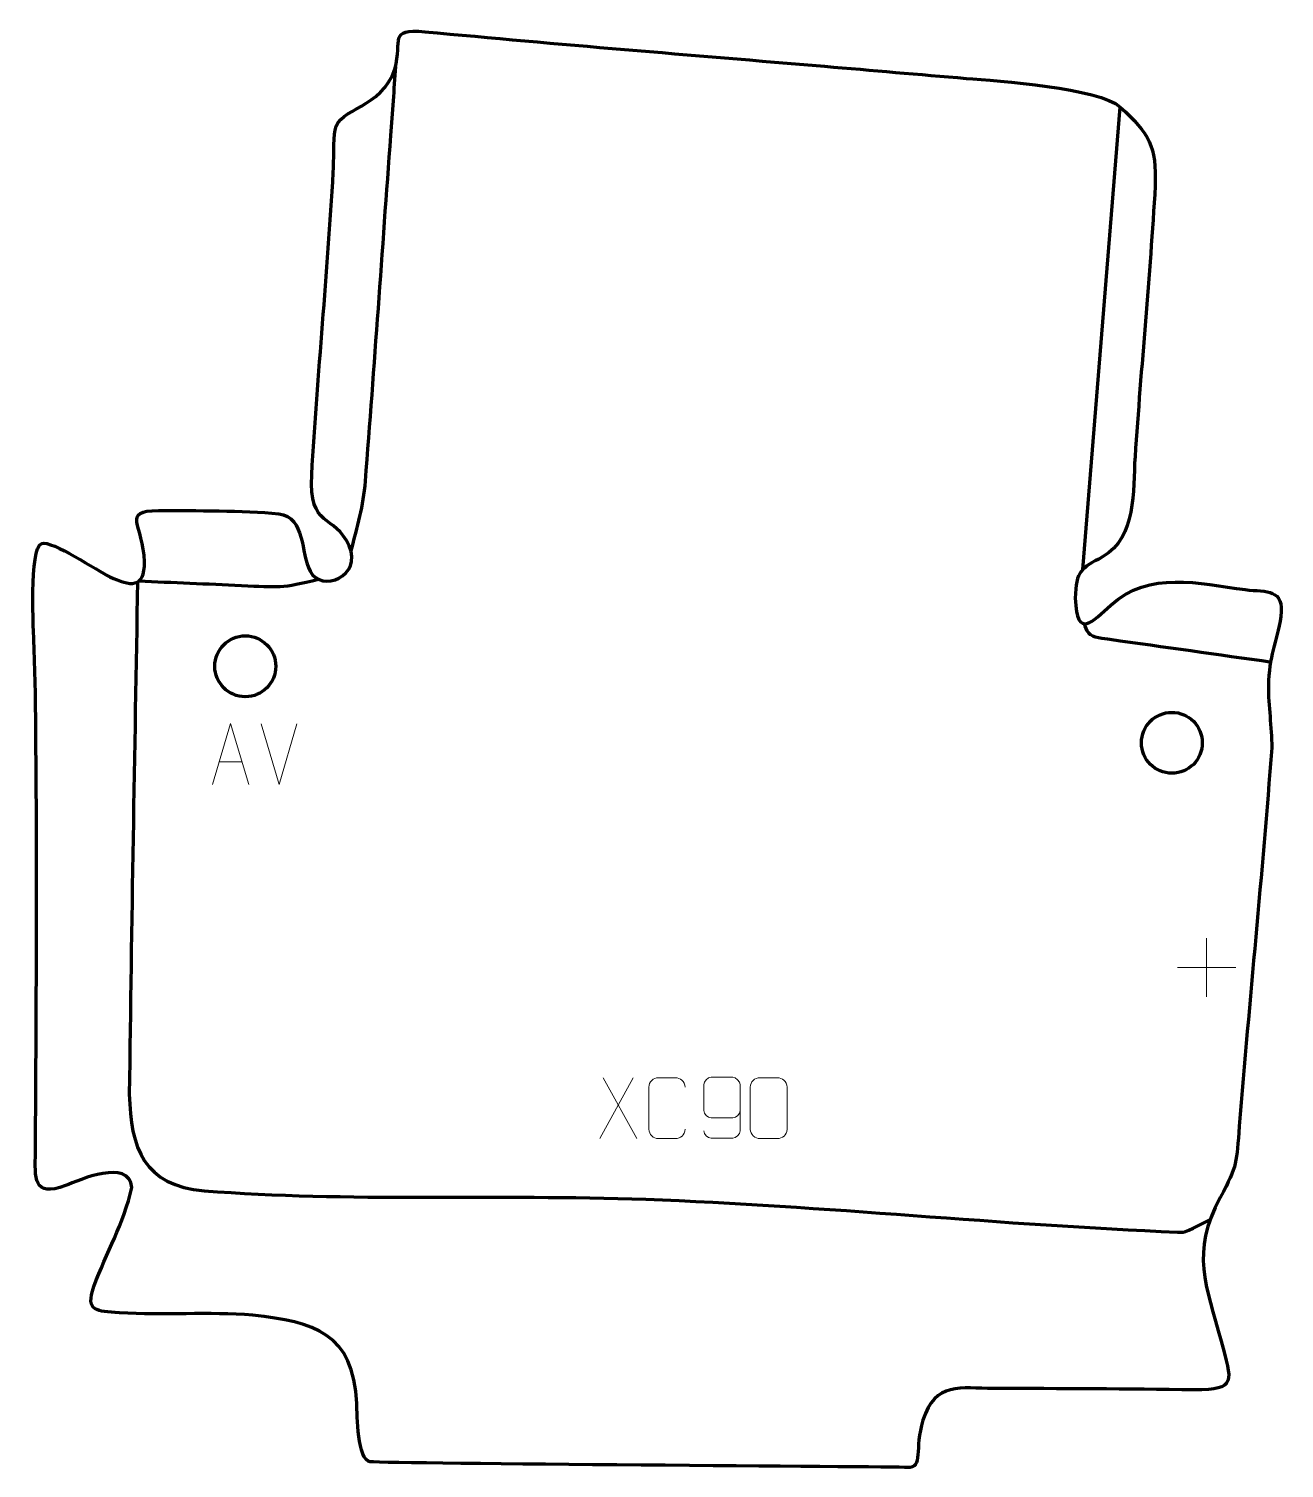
# Model space of a CAD drawing. Header units: millimetres. Extents: x -509 to 7, y 173 to 764.
import ezdxf

# ---------------------------------------------------------------- set-up
doc = ezdxf.new("R2010")
doc.units = ezdxf.units.MM
doc.header["$MEASUREMENT"] = 0
doc.layers.add('layer 2', color=7, linetype='Continuous')
doc.layers.add('layer 3', color=7, linetype='Continuous')

msp = doc.modelspace()

# ---------------------------------------------------------------- linework, layer by layer
at = {"layer": 'layer 2', "color": 142, "lineweight": 200}
for centre in [(-419.9263, 502.4847), (-39.5173, 471.0658)]:
    msp.add_ellipse(centre, major_axis=(0, 12.5), ratio=1, dxfattribs=at)
at = {"layer": 'layer 2', "color": 142, "lineweight": 158}
for points, knots in [([(-358.2198, 748.6776), (-358.9168, 739.2222), (-359.6138, 729.7667), (-360.3108, 720.3113), (-360.3108, 720.3113), (-363.7929, 673.0722), (-367.0214, 625.6718), (-370.7362, 578.4693), (-370.7362, 578.4693), (-371.5583, 568.0231), (-374.0595, 559.9308), (-376.5535, 549.8872)], [0, 0, 0, 0, 0.25, 0.25, 0.25, 0.25, 0.5, 0.5, 0.5, 0.5, 1, 1, 1, 1]), ([(-389.8701, 538.1596), (-404.7746, 534.238), (-406.4836, 534.8253), (-421.5409, 535.5371), (-421.5409, 535.5371), (-435.5926, 536.2014), (-449.666, 536.7634), (-463.722, 537.3709)], [0, 0, 0, 0, 0.33333333, 0.33333333, 0.33333333, 0.33333333, 1, 1, 1, 1]), ([(-464.1905, 537.0737), (-465.2991, 467.0347), (-466.7304, 396.9362), (-467.5357, 326.9011), (-467.5357, 326.9011), (-467.1174, 304.709), (-461.4643, 289.1874), (-436.8343, 287.2367), (-436.8343, 287.2367), (-377.8388, 282.5641), (-316.6237, 285.9301), (-255.5423, 283.7207), (-255.5423, 283.7207), (-182.1255, 281.0652), (-108.7246, 273.1194), (-37.253, 270.2725), (-37.253, 270.2725), (-36.4628, 270.2411), (-35.6028, 270.1854), (-34.8155, 270.1832), (-34.8155, 270.1832), (-33.4926, 270.2493), (-23.7707, 275.4093), (-23.7707, 275.4093)], [0, 0, 0, 0, 0.14285714, 0.14285714, 0.14285714, 0.14285714, 0.28571429, 0.28571429, 0.28571429, 0.28571429, 0.42857143, 0.42857143, 0.42857143, 0.42857143, 0.57142857, 0.57142857, 0.57142857, 0.57142857, 0.71428571, 0.71428571, 0.71428571, 0.71428571, 1, 1, 1, 1]), ([(1.5649, 504.0748), (-20.6055, 507.2113), (-42.7755, 510.3041), (-64.9483, 513.4147), (-64.9483, 513.4147), (-67.3202, 513.7474), (-72.1147, 514.0911), (-73.5946, 516.0964), (-73.5946, 516.0964), (-74.6339, 517.5047), (-74.9536, 518.3692), (-75.6106, 519.9833)], [0, 0, 0, 0, 0.25, 0.25, 0.25, 0.25, 0.5, 0.5, 0.5, 0.5, 1, 1, 1, 1])]:
    msp.add_open_spline(points, degree=3, knots=knots, dxfattribs=at)
msp.add_open_spline([(-76.0838, 542.186), (-76.0838, 542.186), (-60.7195, 731.9853), (-60.7195, 731.9853)], degree=3, dxfattribs=at)
at = {"layer": 'layer 3', "color": 242, "lineweight": 158}
msp.add_open_spline([(-123.9023, 743.7806), (-143.3, 745.4122), (-162.6952, 747.0785), (-182.0916, 748.7272), (-182.0916, 748.7272), (-236.8641, 753.3787), (-291.509, 757.7487), (-346.2468, 762.9422), (-346.2468, 762.9422), (-361.3863, 764.1261), (-355.2224, 759.8665), (-358.4967, 747.5619), (-358.4967, 747.5619), (-363.9699, 731.2243), (-381.5532, 731.7835), (-383.0726, 722.564), (-383.0726, 722.564), (-383.7356, 718.5409), (-383.545, 709.8514), (-383.8031, 705.1675), (-383.8031, 705.1675), (-386.245, 663.7593), (-390.1328, 622.4645), (-392.6671, 581.0988), (-392.6671, 581.0988), (-394.0207, 559.0045), (-383.2009, 565.1602), (-377.2617, 551.8564), (-377.2617, 551.8564), (-371.7267, 539.4578), (-388.6868, 532.5694), (-393.3372, 541.4777), (-393.3372, 541.4777), (-397.2493, 548.9718), (-395.1795, 563.5188), (-406.0952, 565.0981), (-406.0952, 565.0981), (-421.2308, 566.4724), (-440.0745, 566.372), (-455.5844, 566.373), (-455.5844, 566.373), (-471.0989, 566.3745), (-461.677, 560.5852), (-461.3255, 545.3246), (-461.3255, 545.3246), (-461.073, 534.3624), (-467.2231, 535.2509), (-475.5415, 539.2331), (-475.5415, 539.2331), (-480.4534, 541.5845), (-499.4916, 554.3983), (-503.4985, 552.8748), (-503.4985, 552.8748), (-508.8116, 550.8546), (-506.8254, 516.8735), (-506.6227, 510.5542), (-506.6227, 510.5542), (-506.4295, 504.5277), (-506.216, 498.513), (-506.0895, 492.4838), (-506.0895, 492.4838), (-505.3242, 429.4542), (-505.6818, 366.1258), (-506.0541, 303.0832), (-506.0541, 303.0832), (-506.3188, 292.3965), (-507.0285, 284.3673), (-493.8017, 289.3461), (-493.8017, 289.3461), (-487.733, 291.6305), (-467.8948, 300.637), (-466.4466, 288.5852), (-466.4466, 288.5852), (-470.0002, 273.2341), (-476.9383, 262.1287), (-482.0655, 247.8585), (-482.0655, 247.8585), (-485.7198, 237.6876), (-480.931, 237.7415), (-471.5835, 237.1324), (-471.5835, 237.1324), (-453.36, 235.9449), (-435.199, 237.6115), (-416.8202, 236.1492), (-416.8202, 236.1492), (-391.6618, 233.3391), (-375.4006, 228.7071), (-374.1429, 199.9039), (-374.1429, 199.9039), (-373.9423, 195.3109), (-373.9226, 176.4816), (-368.5962, 175.9869), (-368.5962, 175.9869), (-359.9823, 175.1869), (-154.3583, 173.9335), (-148.091, 173.6458), (-148.091, 173.6458), (-141.4436, 173.3407), (-145.4106, 181.2705), (-141.7083, 193.0875), (-141.7083, 193.0875), (-136.7376, 208.9525), (-126.203, 206.1226), (-112.6426, 206.0731), (-112.6426, 206.0731), (-85.1474, 205.9856), (-57.8251, 205.8598), (-30.3273, 205.5122), (-30.3273, 205.5122), (-12.4271, 205.4945), (-15.0132, 208.9373), (-19.2928, 225.4705), (-19.2928, 225.4705), (-25.491, 248.7133), (-31.9867, 261.6385), (-19.6271, 284.5101), (-19.6271, 284.5101), (-12.4632, 297.767), (-13.0339, 298.7153), (-11.8347, 313.7877), (-11.8347, 313.7877), (-7.6688, 365.5447), (-2.4317, 417.2147), (1.4953, 468.9883), (1.4953, 468.9883), (1.4224, 477.7085), (0.1021, 486.1983), (0.0975, 494.4216), (0.0975, 494.4216), (0.3033, 506.8178), (3.4707, 512.0438), (5.2572, 522.9652), (5.2572, 522.9652), (6.6084, 534.4464), (-0.2448, 532.8967), (-9.4523, 533.9431), (-9.4523, 533.9431), (-28.5434, 536.4632), (-48.7091, 541.8361), (-64.5653, 527.629), (-64.5653, 527.629), (-71.9513, 521.0111), (-78.5457, 513.1191), (-79.1562, 530.3703), (-79.1562, 530.3703), (-78.8469, 541.8474), (-76.7639, 542.6617), (-67.9529, 547.3383), (-67.9529, 547.3383), (-53.9915, 555.5976), (-55.5786, 574.3979), (-54.6505, 588.465), (-54.6505, 588.465), (-52.1765, 625.448), (-48.4721, 662.7253), (-46.3744, 699.6269), (-46.3744, 699.6269), (-45.7843, 716.1209), (-48.7564, 720.9399), (-60.7195, 731.9853), (-60.7195, 731.9853), (-69.1876, 739.8039), (-111.1618, 742.7264), (-123.9023, 743.7806)], degree=3, knots=[0, 0, 0, 0, 0.02380952, 0.02380952, 0.02380952, 0.02380952, 0.04761905, 0.04761905, 0.04761905, 0.04761905, 0.07142857, 0.07142857, 0.07142857, 0.07142857, 0.0952381, 0.0952381, 0.0952381, 0.0952381, 0.11904762, 0.11904762, 0.11904762, 0.11904762, 0.14285714, 0.14285714, 0.14285714, 0.14285714, 0.16666667, 0.16666667, 0.16666667, 0.16666667, 0.19047619, 0.19047619, 0.19047619, 0.19047619, 0.21428571, 0.21428571, 0.21428571, 0.21428571, 0.23809524, 0.23809524, 0.23809524, 0.23809524, 0.26190476, 0.26190476, 0.26190476, 0.26190476, 0.28571429, 0.28571429, 0.28571429, 0.28571429, 0.30952381, 0.30952381, 0.30952381, 0.30952381, 0.33333333, 0.33333333, 0.33333333, 0.33333333, 0.35714286, 0.35714286, 0.35714286, 0.35714286, 0.38095238, 0.38095238, 0.38095238, 0.38095238, 0.4047619, 0.4047619, 0.4047619, 0.4047619, 0.42857143, 0.42857143, 0.42857143, 0.42857143, 0.45238095, 0.45238095, 0.45238095, 0.45238095, 0.47619048, 0.47619048, 0.47619048, 0.47619048, 0.5, 0.5, 0.5, 0.5, 0.52380952, 0.52380952, 0.52380952, 0.52380952, 0.54761905, 0.54761905, 0.54761905, 0.54761905, 0.57142857, 0.57142857, 0.57142857, 0.57142857, 0.5952381, 0.5952381, 0.5952381, 0.5952381, 0.61904762, 0.61904762, 0.61904762, 0.61904762, 0.64285714, 0.64285714, 0.64285714, 0.64285714, 0.66666667, 0.66666667, 0.66666667, 0.66666667, 0.69047619, 0.69047619, 0.69047619, 0.69047619, 0.71428571, 0.71428571, 0.71428571, 0.71428571, 0.73809524, 0.73809524, 0.73809524, 0.73809524, 0.76190476, 0.76190476, 0.76190476, 0.76190476, 0.78571429, 0.78571429, 0.78571429, 0.78571429, 0.80952381, 0.80952381, 0.80952381, 0.80952381, 0.83333333, 0.83333333, 0.83333333, 0.83333333, 0.85714286, 0.85714286, 0.85714286, 0.85714286, 0.88095238, 0.88095238, 0.88095238, 0.88095238, 0.9047619, 0.9047619, 0.9047619, 0.9047619, 0.92857143, 0.92857143, 0.92857143, 0.92857143, 0.95238095, 0.95238095, 0.95238095, 0.95238095, 1, 1, 1, 1], dxfattribs=at)
at = {"layer": 'layer 3', "color": 250, "lineweight": 9}
for points, knots in [([(-433.3844, 453.9771), (-433.3844, 453.9771), (-426.0134, 478.9306), (-426.0134, 478.9306), (-426.0134, 478.9306), (-426.0134, 478.9306), (-418.4435, 453.9771), (-418.4435, 453.9771)], [0, 0, 0, 0, 0.33333333, 0.33333333, 0.33333333, 0.33333333, 1, 1, 1, 1]), ([(-239.3854, 312.4607), (-239.5252, 310.1373), (-241.2024, 308.6577), (-243.3501, 308.6469), (-243.3501, 308.6469), (-245.682, 308.6473), (-248.0139, 308.6473), (-250.3454, 308.6469), (-250.3454, 308.6469), (-252.2704, 308.5415), (-254.2425, 310.426), (-254.2313, 312.4433), (-254.2313, 312.4433), (-254.2309, 318.2134), (-254.2309, 323.9831), (-254.2313, 329.7524), (-254.2313, 329.7524), (-254.2271, 331.8905), (-252.4804, 333.6097), (-250.328, 333.5962), (-250.328, 333.5962), (-248.0023, 333.5962), (-245.6762, 333.5962), (-243.3501, 333.5962), (-243.3501, 333.5962), (-241.4035, 333.6317), (-239.4121, 332.1402), (-239.3854, 329.7026)], [0, 0, 0, 0, 0.125, 0.125, 0.125, 0.125, 0.25, 0.25, 0.25, 0.25, 0.375, 0.375, 0.375, 0.375, 0.5, 0.5, 0.5, 0.5, 0.625, 0.625, 0.625, 0.625, 0.75, 0.75, 0.75, 0.75, 1, 1, 1, 1]), ([(-231.6468, 311.7651), (-231.6227, 310.4256), (-230.2665, 308.7723), (-228.6946, 308.8067), (-228.6946, 308.8067), (-225.7098, 308.807), (-222.7246, 308.807), (-219.7392, 308.8067), (-219.7392, 308.8067), (-218.5201, 308.7917), (-216.7919, 310.2293), (-216.7869, 311.7651), (-216.7869, 311.7651), (-216.7872, 318.1255), (-216.7872, 324.4863), (-216.7869, 330.8471), (-216.7869, 330.8471), (-216.7916, 332.01), (-218.5201, 333.7811), (-219.7392, 333.8055), (-219.7392, 333.8055), (-222.7246, 333.8052), (-225.7098, 333.8052), (-228.6946, 333.8055), (-228.6946, 333.8055), (-229.9727, 333.7617), (-231.6424, 332.1472), (-231.6468, 330.8471), (-231.6468, 330.8471), (-231.6468, 327.2637), (-231.6468, 323.6807), (-231.6468, 320.0979), (-231.6468, 320.0979), (-231.6083, 318.6197), (-230.0256, 317.1868), (-228.6946, 317.1889), (-228.6946, 317.1889), (-225.7098, 317.1886), (-222.7246, 317.1886), (-219.7392, 317.1889), (-219.7392, 317.1889), (-218.4097, 317.1839), (-216.7667, 318.6911), (-216.8084, 320.1197)], [0, 0, 0, 0, 0.08333333, 0.08333333, 0.08333333, 0.08333333, 0.16666667, 0.16666667, 0.16666667, 0.16666667, 0.25, 0.25, 0.25, 0.25, 0.33333333, 0.33333333, 0.33333333, 0.33333333, 0.41666667, 0.41666667, 0.41666667, 0.41666667, 0.5, 0.5, 0.5, 0.5, 0.58333333, 0.58333333, 0.58333333, 0.58333333, 0.66666667, 0.66666667, 0.66666667, 0.66666667, 0.75, 0.75, 0.75, 0.75, 0.83333333, 0.83333333, 0.83333333, 0.83333333, 1, 1, 1, 1]), ([(-208.6281, 333.6023), (-206.262, 333.6023), (-203.8955, 333.6023), (-201.529, 333.6023), (-201.529, 333.6023), (-199.5485, 333.6379), (-197.5225, 332.1436), (-197.4954, 329.7015), (-197.4954, 329.7015), (-197.4958, 323.9441), (-197.4958, 318.1863), (-197.4954, 312.4281), (-197.4954, 312.4281), (-197.6375, 310.1005), (-199.3439, 308.6182), (-201.529, 308.6074), (-201.529, 308.6074), (-203.9014, 308.6078), (-206.2738, 308.6078), (-208.6458, 308.6074), (-208.6458, 308.6074), (-210.6043, 308.5018), (-212.6107, 310.3897), (-212.5993, 312.4107), (-212.5993, 312.4107), (-212.5989, 318.1913), (-212.5989, 323.9716), (-212.5993, 329.7514), (-212.5993, 329.7514), (-212.595, 331.8934), (-210.8179, 333.6159), (-208.6281, 333.6023)], [0, 0, 0, 0, 0.11111111, 0.11111111, 0.11111111, 0.11111111, 0.22222222, 0.22222222, 0.22222222, 0.22222222, 0.33333333, 0.33333333, 0.33333333, 0.33333333, 0.44444444, 0.44444444, 0.44444444, 0.44444444, 0.55555556, 0.55555556, 0.55555556, 0.55555556, 0.66666667, 0.66666667, 0.66666667, 0.66666667, 0.77777778, 0.77777778, 0.77777778, 0.77777778, 1, 1, 1, 1])]:
    msp.add_open_spline(points, degree=3, knots=knots, dxfattribs=at)
for points in [[(-406.0249, 453.9698), (-406.0249, 453.9698), (-413.3467, 478.9234), (-413.3467, 478.9234)], [(-398.703, 478.9234), (-398.703, 478.9234), (-406.0248, 453.9698), (-406.0248, 453.9698)], [(-430.6618, 463.2265), (-430.6618, 463.2265), (-421.1661, 463.2265), (-421.1661, 463.2265)], [(-25.2726, 390.8244), (-25.2726, 390.8244), (-25.2726, 366.8465), (-25.2726, 366.8465)], [(-37.2615, 378.8354), (-37.2615, 378.8354), (-13.2836, 378.8354), (-13.2836, 378.8354)], [(-260.6654, 333.5965), (-260.6654, 333.5965), (-274.406, 308.7007), (-274.406, 308.7007)], [(-272.9514, 333.5965), (-272.9514, 333.5965), (-259.2108, 308.643), (-259.2108, 308.643)]]:
    msp.add_open_spline(points, degree=3, dxfattribs=at)

doc.saveas('drawing.dxf')
